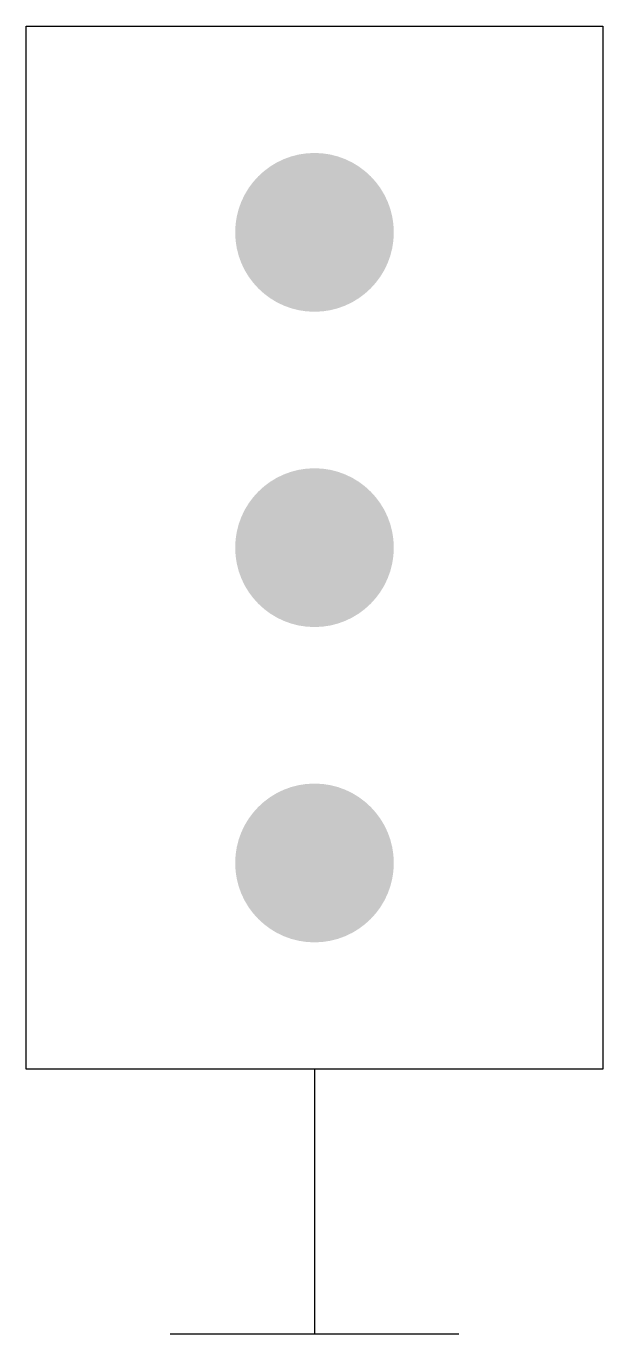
# Model space of a CAD drawing. Header units: inches. Extents: x -0.062 to 0.062, y 0 to 0.283.
import ezdxf

# ---------------------------------------------------------------- set-up
doc = ezdxf.new("R2010")
doc.units = ezdxf.units.IN
doc.header["$MEASUREMENT"] = 0

msp = doc.modelspace()

# ---------------------------------------------------------------- hatches: boundary and pattern name
for points in [[(0.01719, 0.23846, 1), (-0.01719, 0.23846, 1)], [(0.01719, 0.1702, 1), (-0.01719, 0.1702, 1)], [(-0.01719, 0.10194, 1), (0.01719, 0.10194, 1)]]:
    msp.add_hatch(color=256).paths.add_polyline_path(points)

# ---------------------------------------------------------------- linework, layer by layer
for p, q in [((-0.0625, 0.2831), (0.0625, 0.2831)), ((-0.0625, 0.05729), (-0.0625, 0.2831)), ((0.0625, 0.2831), (0.0625, 0.05729)), ((0.0625, 0.05729), (-0.0625, 0.05729)), ((0, 0.05729), (0, 0)), ((-0.03125, 0), (0.03125, 0))]:
    msp.add_line(p, q)

doc.saveas('drawing.dxf')
